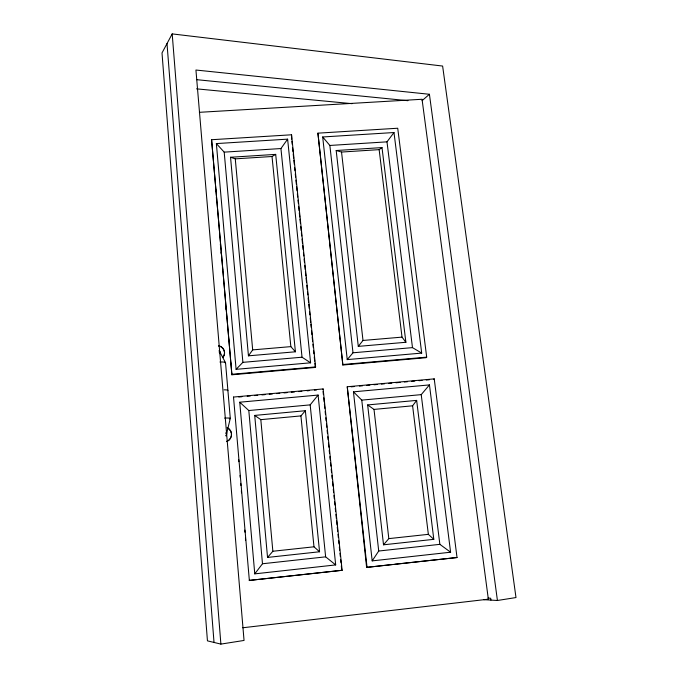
<?xml version="1.0" encoding="UTF-8"?>
<svg xmlns="http://www.w3.org/2000/svg" width="678" height="678" viewBox="0 0 678 678"><rect width="100%" height="100%" fill="white"/><g stroke="black" fill="none" stroke-linecap="round" stroke-linejoin="round"><path stroke-width="1.02" d="M226.274 434.208A2.576 0.78 -5.9 0 0 226.579 433.784L226.63 431.767M291.54 134.786L315.601 366.917L315.329 367.442L231.868 374.79L211.587 139.719L291.54 134.786L291.684 139.168M317.923 133.159L342.856 365.018L426.072 357.696L426.691 357.145L397.723 128.235L317.923 133.159L342.856 365.018M226.071 433.598A2.568 1.161 41.7 0 0 226.579 433.784L230.291 418.402L225.537 362.738L219.536 351.348M172.187 33.9L162.008 52.935L207.443 640.854L220.892 644.1L244.046 640.447L195.934 70.029L429.42 94.276L497.423 600.488L515.992 597.555L442.624 66.054L172.187 33.9L220.892 644.1M322.847 389.392L323.135 388.935L233.512 397.054L233.52 397.486M372.18 560.884L378.722 551.028L361.772 400.113L353.45 391.833L429.454 384.909L450.599 552.214L372.18 560.884L353.45 391.833M310.592 362.815L302.032 357.213L280.938 148.55L287.616 139.151L216.367 143.583L236.097 369.332L310.592 362.815L287.616 139.151M248.445 355.831L252.682 349.89L235.274 158.855L230.545 157.262L248.445 355.831L295.413 351.789L275.7 154.381L230.545 157.262M433.801 539.332L428.352 534.34L412.605 405.808L416.648 400.393L367.654 404.936L383.519 544.807L433.801 539.332L416.648 400.393M421.699 353.094L412.487 347.628L386.994 141.846L393.986 132.532L322.686 136.973L347.238 359.603L421.699 353.094L393.986 132.532M254.767 573.859L262.479 563.757L248.809 410.529L239.741 402.207L318.092 395.062L335.686 564.918L254.767 573.859L239.741 402.207M358.289 346.373L363.001 340.458L341.534 152.05L336.186 150.516L358.289 346.373L405.893 342.28L382.002 147.592L336.186 150.516M347.246 386.757L366.612 567.384L457.023 557.519L434.234 378.875L347.246 386.757L367.069 567.52M335.686 564.918L325.635 556.841L310.177 404.876L318.092 395.062M347.238 359.603L353.001 352.789L412.487 347.628M361.772 400.113L421.224 394.638L429.454 384.909M254.716 415.419L260.818 419.648L300.93 415.902L305.354 410.724L319.558 551.765L267.539 557.426L254.716 415.419L305.354 410.724M383.519 544.807L388.816 538.62L428.352 534.34M267.539 557.426L272.861 551.256L313.982 546.807L319.558 551.765M236.097 369.332L242.885 362.349L302.032 357.213M422.055 100.675L429.42 94.276M433.581 379.366L434.234 378.875M341.534 152.05L379.146 149.643L382.002 147.592M235.274 158.855L272.022 156.508L275.7 154.381M242.783 627.76L488.346 599.183L422.047 99.268L199.349 112.319M342.127 570.291L249.318 580.419L342.127 570.291L323.135 388.935M366.612 567.384L392.672 564.486M394.757 564.257L457.023 557.519M262.479 563.757L325.635 556.841M378.722 551.028L439.861 544.341L450.599 552.214M367.654 404.936L374.01 409.41L412.605 405.808M248.809 410.529L310.177 404.876M238.775 397.011L241.927 396.723M247.182 396.249L250.335 395.96M254.538 395.579L257.691 395.299M261.894 394.918L265.047 394.63M269.251 394.249L272.403 393.96M276.607 393.587L279.76 393.299M283.963 392.918L287.116 392.63M291.32 392.248L294.472 391.969M298.676 391.587L301.829 391.299M307.083 390.825L309.185 390.63M314.439 390.155L316.541 389.969M351.051 386.841L354.187 386.553M359.408 386.079L362.544 385.799M366.722 385.418L369.857 385.138M374.036 384.757L377.171 384.477M381.35 384.095L384.485 383.807M388.664 383.434L391.799 383.146M395.977 382.773L400.156 382.392M404.334 382.011L407.47 381.731M411.648 381.35L414.783 381.07M418.962 380.689L422.089 380.4M426.276 380.027L429.403 379.739M231.868 374.79L231.868 374.281L315.601 366.917M343.221 364.484L426.691 357.145M252.682 349.89L290.845 346.627L295.413 351.789M363.001 340.458L402.02 337.127L405.893 342.28M216.367 143.583L224.198 152.135L280.938 148.55M322.686 136.973L329.864 145.456L386.994 141.846M487.974 598.089L490.686 598.242L490.931 600.098M483.728 599.666L497.423 600.488M196.493 88.843L352.102 103.675M196.637 79.673L407.961 100.7M220.13 353.746L219.655 351.696A2.534 0.661 -47.2 0 0 219.197 352.06M421.224 394.638L439.861 544.341M379.146 149.643L402.02 337.127M374.01 409.41L388.816 538.62M329.864 145.456L353.001 352.789M323.067 391.494L323.398 394.647M323.728 397.8L324.16 402.003M324.381 404.105L324.821 408.309M325.152 411.461L325.482 414.614M325.813 417.767L326.143 420.919M326.474 424.072L326.804 427.225M327.135 430.377L327.466 433.53M327.796 436.683L328.127 439.836M328.449 442.988L328.889 447.192M329.22 450.345L329.55 453.497M329.881 456.65L330.211 459.803M330.542 462.955L330.872 466.108M331.203 469.261L331.534 472.413M331.864 475.566L332.195 478.719M332.525 481.872L332.966 486.075M333.288 489.228L333.618 492.381M333.949 495.533L334.279 498.686M334.61 501.839L334.94 504.991M335.271 508.144L335.602 511.297M335.932 514.449L336.373 518.653M336.593 520.755L337.034 524.958M337.254 527.06L337.686 531.264M338.017 534.417L338.347 537.569M338.678 540.722L339.008 543.875M339.339 547.027L339.67 550.18M340 553.333L340.331 556.485M340.661 559.638L340.992 562.791M341.322 565.944L341.763 570.147M291.904 141.27L292.235 144.431M292.557 147.584L292.998 151.796M293.21 153.898L293.65 158.101M293.871 160.211L294.303 164.415M294.633 167.576L294.955 170.729M295.286 173.882L295.608 177.043M295.939 180.195L296.371 184.408M296.591 186.509L297.023 190.713M297.354 193.874L297.684 197.027M298.006 200.179L298.337 203.341M298.659 206.493L299.1 210.705M299.312 212.807L299.752 217.011M299.973 219.121L300.405 223.325M300.735 226.486L301.168 230.69M301.388 232.791L301.71 235.952M302.041 239.105L302.473 243.317M302.693 245.419L303.125 249.623M303.456 252.784L303.786 255.937M304.108 259.089L304.439 262.25M304.761 265.403L305.202 269.615M305.414 271.717L305.854 275.921M306.075 278.031L306.507 282.234M306.837 285.396L307.27 289.599M307.49 291.701L307.812 294.862M308.143 298.015L308.575 302.219M308.795 304.329L309.227 308.532M309.558 311.694L309.888 314.846M310.21 317.999L310.651 322.211M310.863 324.313L311.194 327.466M311.516 330.627L311.956 334.83M312.177 336.941L312.609 341.144M312.939 344.297L313.261 347.458M313.592 350.611L313.914 353.772M314.245 356.925L314.677 361.128M314.897 363.239L315.329 367.442M300.93 415.902L313.982 546.807M272.022 156.508L290.845 346.627M260.818 419.648L272.861 551.256M224.198 152.135L242.885 362.349M211.587 139.719L231.868 374.281M215.612 189.111L215.79 191.221M216.358 197.34L216.536 199.442M220.342 243.902L220.528 246.012M221.087 252.046L221.265 254.148M222.443 267.827L222.63 269.929M225.808 307.126L225.986 309.236M226.444 314.507L226.63 316.609M228.537 338.314L228.715 340.415M230.537 361.925L230.723 364.027M233.512 397.054L249.368 580.605M238.698 459.565L238.885 461.676M240.063 475.354L240.241 477.456M240.715 483.355L240.902 485.465M241.351 490.736L241.538 492.847M244.783 530.077L244.97 532.188M245.453 538.222L245.639 540.332M167.008 43.595L214.028 642.447M227.24 427.716A7.509 7.424 -35.9 0 1 226.588 441.471M226.147 432.801A2.576 2.551 -35.8 0 1 225.994 435.912M226.121 432.539A2.585 2.559 -35.7 0 1 225.977 435.657M226.198 433.445A2.576 0.754 -5.9 0 1 226.579 433.784M224.079 389.833A7.543 1.059 -5.1 0 1 227.655 390.706M230.037 418.648A7.594 0.848 -5.3 0 1 229.291 418.919M224.621 418.106A7.594 0.848 -5.3 0 1 230.291 418.402M227.249 427.869A7.5 7.407 -36 0 1 226.605 441.607M218.519 345.678A7.365 7.204 -6.9 0 1 222.825 357.391M219.248 350.975A2.534 2.475 -6.9 0 1 219.664 352.823M219.214 350.492A2.534 2.483 -6.8 0 1 219.418 352.958M219.265 351.043A2.534 1.373 -4.4 0 1 219.367 352.407M219.901 361.993A7.5 1.263 -4.9 0 1 225.299 363.086M218.545 345.95A7.356 7.195 -7 0 1 222.842 357.645"/></g></svg>
